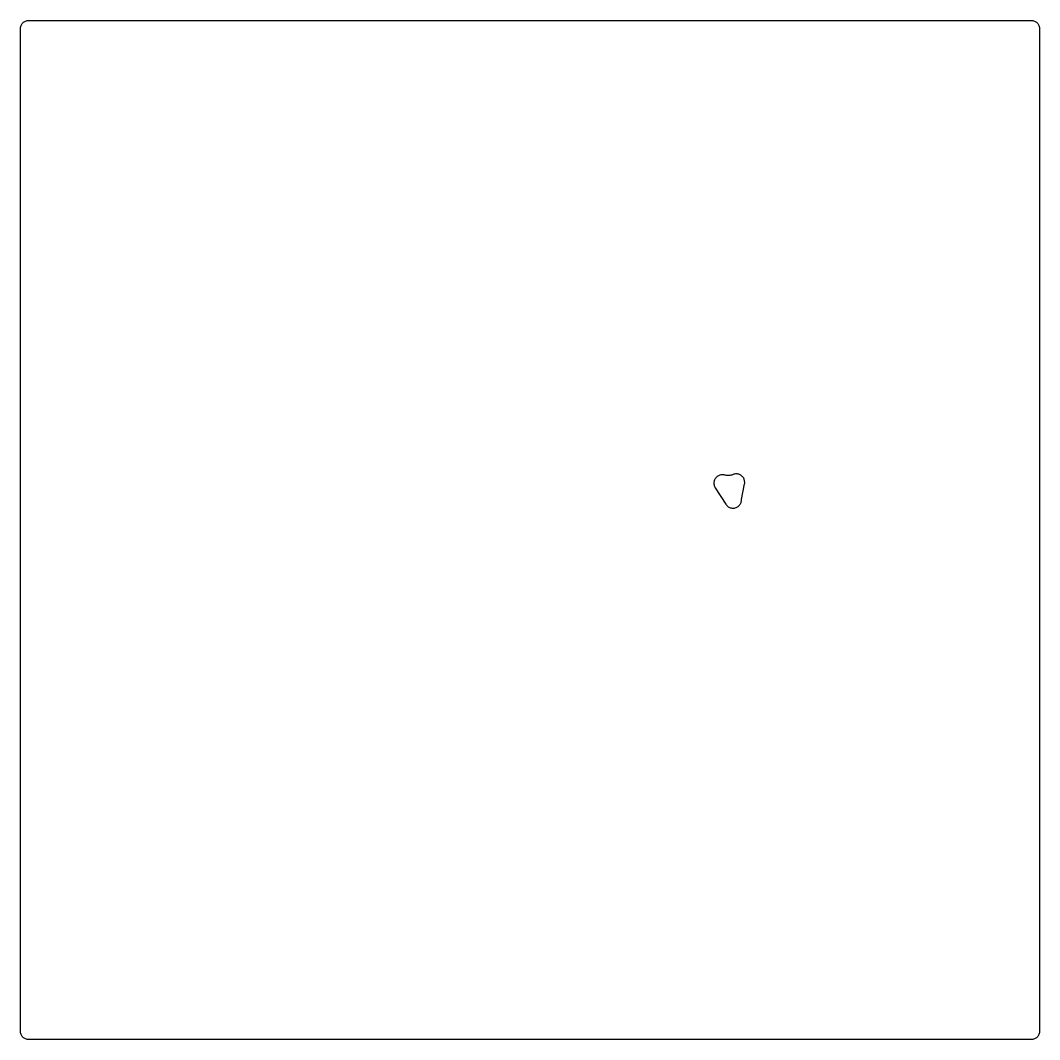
# Model space of a CAD drawing. Header units: millimetres. Extents: x 0 to 300, y 0 to 300.
import ezdxf

# ---------------------------------------------------------------- set-up
doc = ezdxf.new("R2010")
doc.units = ezdxf.units.MM
doc.layers.add('CUT', color=7, linetype='CONTINUOUS')

msp = doc.modelspace()

# ---------------------------------------------------------------- linework, layer by layer
at = {"layer": 'CUT'}
for points in [[(-0.15, 297.5872), (-0.135, 297.8933), (-0.099, 298.1357), (-0.0395, 298.3734), (0.0431, 298.6041), (0.1479, 298.8256), (0.2738, 299.0358), (0.4198, 299.2326), (0.5844, 299.4142), (0.7659, 299.5787), (0.9627, 299.7247), (1.1729, 299.8507), (1.3944, 299.9554), (1.6252, 300.038), (1.8629, 300.0975), (2.1053, 300.1335), (2.4114, 300.1485), (297.5886, 300.1485), (297.8947, 300.1335), (298.1371, 300.0975), (298.3748, 300.038), (298.6056, 299.9554), (298.8271, 299.8507), (299.0373, 299.7247), (299.2341, 299.5787), (299.4156, 299.4142), (299.5802, 299.2326), (299.7262, 299.0358), (299.8521, 298.8256), (299.9569, 298.6041), (300.0395, 298.3734), (300.099, 298.1357), (300.135, 297.8933), (300.15, 297.5872), (300.15, 2.4114), (300.135, 2.1053), (300.099, 1.8629), (300.0395, 1.6252), (299.9569, 1.3944), (299.8521, 1.1729), (299.7262, 0.9627), (299.5802, 0.7659), (299.4156, 0.5844), (299.2341, 0.4198), (299.0373, 0.2738), (298.8271, 0.1479), (298.6056, 0.0431), (298.3748, -0.0395), (298.1371, -0.099), (297.8947, -0.135), (297.5886, -0.15), (2.4114, -0.15), (2.1053, -0.135), (1.8629, -0.099), (1.6252, -0.0395), (1.3944, 0.0431), (1.1729, 0.1479), (0.9627, 0.2738), (0.7659, 0.4198), (0.5844, 0.5844), (0.4198, 0.7659), (0.2738, 0.9627), (0.1479, 1.1729), (0.0431, 1.3944), (-0.0395, 1.6252), (-0.099, 1.8629), (-0.135, 2.1053), (-0.15, 2.4114)], [(207.4186, 166.1706), (207.1825, 166.2297), (206.9416, 166.2655), (206.6985, 166.2778), (206.4553, 166.2663), (206.2144, 166.2312), (205.978, 166.1729), (205.7485, 166.0918), (205.5279, 165.9888), (205.3183, 165.8648), (205.1219, 165.721), (204.9403, 165.5588), (204.7754, 165.3797), (204.6287, 165.1855), (204.5015, 164.9778), (204.3952, 164.7588), (204.3107, 164.5305), (204.2488, 164.295), (204.21, 164.0547), (204.1949, 163.8117), (204.2034, 163.5684), (204.2356, 163.3271), (204.2911, 163.09), (204.3694, 162.8595), (204.4698, 162.6377), (204.5912, 162.4267), (207.7094, 157.5721), (207.8514, 157.3731), (208.0122, 157.1889), (208.1902, 157.0214), (208.3837, 156.872), (208.5908, 156.7422), (208.8097, 156.6333), (209.0381, 156.5463), (209.2739, 156.4819), (209.5149, 156.441), (209.7588, 156.4237), (210.0031, 156.4304), (210.2457, 156.4609), (210.4841, 156.5149), (210.7161, 156.592), (210.9394, 156.6914), (211.152, 156.812), (211.3518, 156.9529), (211.5368, 157.1126), (211.7054, 157.2897), (211.8559, 157.4823), (211.9869, 157.6887), (212.097, 157.9069), (212.1853, 158.1349), (212.251, 158.3703), (212.2933, 158.6111), (212.3051, 158.7048), (212.3215, 158.8203), (212.3338, 158.8986), (212.3538, 159.0136), (213.2177, 163.5701), (213.2514, 163.8117), (213.2614, 164.0555), (213.2476, 164.2991), (213.2101, 164.5402), (213.1492, 164.7765), (213.0657, 165.0057), (212.9601, 165.2257), (212.8337, 165.4343), (212.6875, 165.6297), (212.523, 165.8098), (212.3416, 165.9731), (212.1453, 166.1179), (211.9357, 166.2428), (211.715, 166.3468), (211.4852, 166.4287), (211.2485, 166.4879), (211.0071, 166.5237), (210.7634, 166.5358), (210.5197, 166.5241), (210.2783, 166.4886), (210.0415, 166.4299), (209.8116, 166.3483), (209.4356, 166.1938), (209.143, 166.1062), (208.8422, 166.0472), (208.5372, 166.0177), (208.2307, 166.0182), (207.9257, 166.0484), (207.6252, 166.1082)]]:
    msp.add_lwpolyline(points, close=True, dxfattribs=at)

doc.saveas('drawing.dxf')
